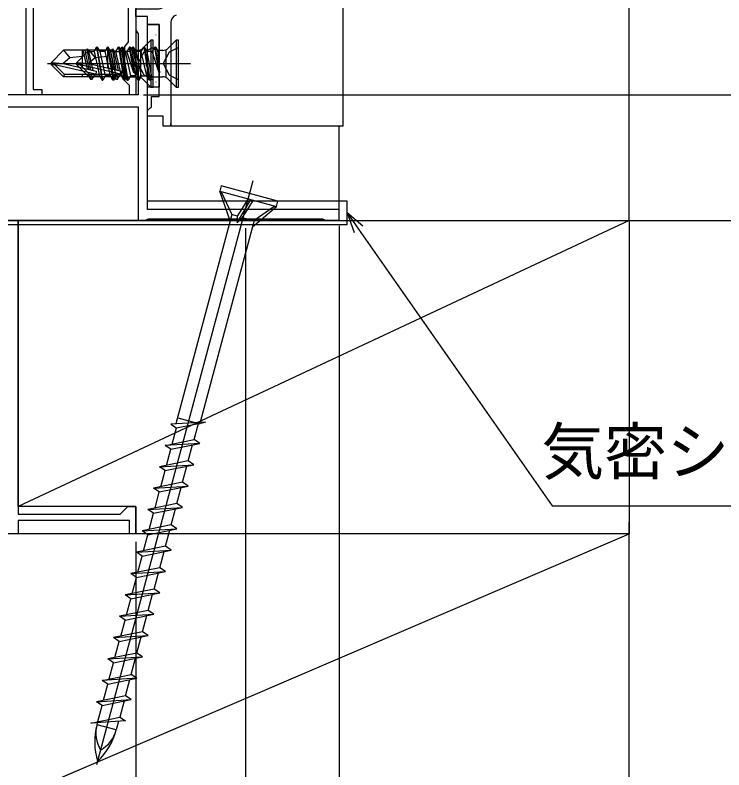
# Model space of a CAD drawing. Units: millimetres, scale not verified. Extents: x -525 to 525, y -783 to 778.
# Drawn here: x -4.9 to 85.6, y -77.1 to 19.2 of the extents above; entities that cross this region are included whole.
import ezdxf
from ezdxf.enums import TextEntityAlignment as Align

# ---------------------------------------------------------------- set-up
doc = ezdxf.new("R2010")
doc.units = ezdxf.units.MM
doc.header["$LTSCALE"] = 4
for name, color, linetype in [('0-2_YKK_11', 7, 'Continuous'), ('0-3_YKK_11E', 7, 'Continuous'), ('0-4_YKK_12', 2, 'Continuous'), ('0-5_YKK_13', 4, 'Continuous'), ('0-6_YKK_D', 6, 'Continuous'), ('0-8_YSS_K', 3, 'Continuous'), ('0-9_YSS_KE', 3, 'Continuous')]:
    doc.layers.add(name, color=color, linetype=linetype)
doc.styles.add('ＭＳ ゴシック', font='')
doc.styles.get('ＭＳ ゴシック').set_extended_font_data('MS Gothic')

msp = doc.modelspace()

# ---------------------------------------------------------------- linework, layer by layer
at = {"layer": '0-2_YKK_11'}
for points in [[(10.5, 46.26), (10.5, 13.519), (10.38, 13.335), (10.38, 12.785), (10.5, 12.602), (10.5, 9.06), (9.7, 9.06), (9.7, 10.26), (9.4, 10.56), (9.1, 10.86), (9.1, 15.26), (9.35, 15.556), (9.6, 15.852), (9.6, 30.876)], [(-2.6, 24.938), (-2.6, 9.76), (-1.5, 9.76), (-1.5, 9.06), (-3.5, 9.06), (-3.5, 30.189), (-7.763, 29.966), (-7.974, 29.863), (-8.2, 29.76), (-9.9, 29.76), (-9.9, 26.76), (-10.7, 26.76), (-10.7, 29.76), (-13.3, 29.76), (-13.3, 28.46), (-22.962, 7.741), (-22.758, 7.096)], [(15, 18.31), (15, 5.06), (14, 5.06), (14, 6.36), (12, 6.36), (12, 7.06), (12.3, 7.36), (12.5, 7.56), (12.5, 8.86), (13.5, 8.86), (13.5, 18.06), (12, 18.06), (12, 19.06), (10.5, 19.06), (10.5, 20.06), (13.5, 20.06), (29.842, 26.008)], [(-8.728, 7.56), (10.8, 7.56), (10.8, -6.94), (11.7, -6.94), (11.923, -6.84), (12.147, -6.74), (34.352, -6.74), (34.576, -6.84), (34.8, -6.94), (36.5, -6.94), (36.5, -5.54), (12, -5.54), (12, 12.602), (11.88, 12.785), (11.88, 13.335), (12, 13.519), (12, 19.06), (10.5, 19.06), (10.5, 17.36), (10.65, 17.101), (10.8, 16.841), (10.8, 9.06), (-13.5, 9.06)]]:
    msp.add_lwpolyline(points, dxfattribs=at)
msp.add_arc((16, 18.31), 1, 110.00002, 179.99999, dxfattribs=at)
at = {"layer": '0-3_YKK_11E'}
msp.add_lwpolyline([(-5.8, -6.94), (-4.5, -6.94), (-4.5, -44.44), (8.5, -44.44), (9.5, -43.44), (10.5, -43.44), (10.5, -46.94), (9.7, -46.94), (9.7, -45.24), (-4.5, -45.24), (-4.5, -46.94), (-5.3, -46.94)], dxfattribs=at)
at = {"layer": '0-4_YKK_12'}
for p, q in [((10.5, 9.06), (-16.5, 9.06)), ((36.5, -6.94), (36.5, 5.06)), ((36.5, -6.94), (-53.1, -6.94))]:
    msp.add_line(p, q, dxfattribs=at)
at = {"layer": '0-5_YKK_13'}
for p, q in [((10.5, 34.06), (10.5, 19.06)), ((37, 5.06), (37, 32.26)), ((11, 19.06), (10.5, 19.06)), ((13.055, 16.725), (13.105, 16.725)), ((12.45, 16.06), (11.423, 15.033)), ((15.68, 16.06), (14.653, 15.033)), ((-0.25, 13.21), (1.3, 14.76)), ((2.98, 13.21), (4.53, 14.76)), ((3.65, 14.76), (3.65, 12.516)), ((3.748, 14.76), (4.288, 12.371)), ((4.023, 14.76), (4.497, 12.324)), ((4.221, 14.76), (4.315, 14.96)), ((5.063, 12.195), (4.517, 14.61)), ((5.182, 14.61), (5.882, 11.51)), ((5.6, 15.16), (5.5, 15.16)), ((6.582, 14.61), (5.917, 14.61)), ((6.88, 14.76), (6.88, 12.516)), ((7, 15.16), (6.9, 15.16)), ((6.978, 14.76), (7.518, 12.371)), ((7.253, 14.76), (7.726, 12.324)), ((7.982, 14.61), (7.317, 14.61)), ((7.451, 14.76), (7.545, 14.96)), ((8.293, 12.195), (7.747, 14.61)), ((8.4, 15.16), (9.1, 10.96)), ((8.412, 14.61), (9.112, 11.51)), ((8.83, 15.16), (8.73, 15.16)), ((9.812, 14.61), (9.147, 14.61)), ((10.267, 11.88), (9.382, 14.61)), ((9.8, 15.16), (9.7, 15.16)), ((10.327, 11.88), (9.8, 15.16)), ((10.716, 14.74), (10.042, 14.74)), ((10.23, 15.16), (10.13, 15.16)), ((11.212, 14.61), (10.547, 14.61)), ((11.13, 14.83), (11.13, 11.291)), ((11.63, 15.16), (12.33, 10.96)), ((12.457, 14.875), (12.466, 14.878)), ((13.496, 11.88), (12.612, 14.61)), ((13.03, 15.16), (12.93, 15.16)), ((13.556, 11.88), (13.03, 15.16)), ((13.945, 14.74), (13.272, 14.74)), ((14.36, 14.83), (14.36, 11.291)), ((13.055, 13.735), (13.105, 13.735)), ((-0.75, 13.06), (14.25, 13.06)), ((5.372, 11.728), (0.174, 12.91)), ((2.48, 13.06), (17.48, 13.06)), ((8.602, 11.728), (3.404, 12.91)), ((1.3, 11.36), (1.424, 11.66)), ((3.65, 11.66), (3.65, 11.36)), ((4.53, 11.36), (4.654, 11.66)), ((4.626, 11.66), (4.742, 11.06)), ((4.859, 11.66), (4.958, 11.06)), ((5.183, 11.664), (5.217, 11.51)), ((6.88, 11.66), (6.88, 11.36)), ((7.855, 11.66), (7.972, 11.06)), ((8.089, 11.66), (8.187, 11.06)), ((8.413, 11.664), (8.447, 11.51)), ((13.103, 12.263), (13.112, 12.266)), ((7.282, 11.51), (6.617, 11.51)), ((8.017, 11.51), (8.682, 11.51)), ((9.1, 10.96), (9, 10.96)), ((9.342, 11.38), (10.716, 11.38)), ((10.512, 11.51), (9.847, 11.51)), ((11.247, 11.51), (11.912, 11.51)), ((11.423, 11.087), (12.45, 10.06)), ((12.33, 10.96), (12.23, 10.96)), ((12.572, 11.38), (13.945, 11.38)), ((13.055, 10.745), (13.105, 10.745)), ((14.653, 11.087), (15.68, 10.06)), ((25.471, -1.914), (5.506, -76.426)), ((25.471, -1.914), (5.506, -76.426)), ((22.579, -7.008), (21.236, -3.232)), ((22.579, -7.008), (21.236, -3.232)), ((23.467, -6.39), (23.442, -7.239)), ((23.467, -6.39), (23.442, -7.239)), ((24.086, -6.555), (25.643, -6.973)), ((24.086, -6.555), (25.643, -6.973)), ((18.674, -35.394), (17.949, -34.913)), ((18.674, -35.394), (17.949, -34.913)), ((14.978, -36.15), (14.252, -35.669)), ((14.978, -36.15), (14.252, -35.669)), ((17.219, -37.637), (13.522, -38.393)), ((17.219, -37.637), (13.522, -38.393)), ((14.248, -38.874), (17.944, -38.118)), ((14.248, -38.874), (17.944, -38.118)), ((16.489, -40.361), (12.793, -41.117)), ((16.489, -40.361), (12.793, -41.117)), ((13.518, -41.598), (17.214, -40.842)), ((13.518, -41.598), (17.214, -40.842)), ((15.759, -43.085), (12.063, -43.841)), ((15.759, -43.085), (12.063, -43.841)), ((12.788, -44.322), (16.485, -43.566)), ((12.788, -44.322), (16.485, -43.566)), ((15.029, -45.809), (11.333, -46.565)), ((15.029, -45.809), (11.333, -46.565)), ((12.058, -47.046), (15.755, -46.29)), ((12.058, -47.046), (15.755, -46.29)), ((14.3, -48.533), (10.603, -49.289)), ((14.3, -48.533), (10.603, -49.289)), ((11.328, -49.77), (15.025, -49.014)), ((11.328, -49.77), (15.025, -49.014)), ((13.57, -51.257), (9.873, -52.013)), ((13.57, -51.257), (9.873, -52.013)), ((10.598, -52.494), (14.295, -51.738)), ((10.598, -52.494), (14.295, -51.738)), ((12.84, -53.981), (9.143, -54.737)), ((12.84, -53.981), (9.143, -54.737)), ((9.868, -55.218), (13.565, -54.462)), ((9.868, -55.218), (13.565, -54.462)), ((12.11, -56.705), (8.413, -57.461)), ((12.11, -56.705), (8.413, -57.461)), ((9.139, -57.942), (12.835, -57.186)), ((9.139, -57.942), (12.835, -57.186)), ((11.38, -59.429), (7.684, -60.185)), ((11.38, -59.429), (7.684, -60.185)), ((8.409, -60.666), (12.105, -59.91)), ((8.409, -60.666), (12.105, -59.91)), ((10.65, -62.153), (6.954, -62.909)), ((10.65, -62.153), (6.954, -62.909)), ((7.679, -63.39), (11.375, -62.634)), ((7.679, -63.39), (11.375, -62.634)), ((10.646, -65.358), (9.92, -64.876)), ((10.646, -65.358), (9.92, -64.876)), ((6.949, -66.113), (6.224, -65.632)), ((6.949, -66.113), (6.224, -65.632)), ((9.191, -67.6), (5.494, -68.356)), ((9.191, -67.6), (5.494, -68.356)), ((6.219, -68.837), (9.916, -68.081)), ((6.219, -68.837), (9.916, -68.081)), ((9.012, -68.266), (8.461, -70.324)), ((9.012, -68.266), (8.461, -70.324)), ((5.561, -71.294), (5.633, -71.026)), ((5.561, -71.294), (5.633, -71.026)), ((8.317, -70.859), (8.024, -71.954)), ((8.317, -70.859), (8.024, -71.954)), ((8.024, -71.954), (5.561, -71.294)), ((8.024, -71.954), (5.561, -71.294))]:
    msp.add_line(p, q, dxfattribs=at)
for points in [[(13.5, 18.06), (13.5, 10.06), (12, 10.06), (12, 18.06)], [(12.75, 10.06), (12.75, 16.06), (12.45, 16.06), (12.45, 10.06)], [(15.98, 10.06), (15.98, 16.06), (15.68, 16.06), (15.68, 10.06)], [(8.017, 11.51), (7.317, 14.61), (7, 15.16), (7.7, 10.96)], [(11.247, 11.51), (10.547, 14.61), (10.23, 15.16), (10.93, 10.96)], [(4.764, -71.08), (8.461, -70.324), (9.186, -70.805)], [(4.764, -71.08), (8.461, -70.324), (9.186, -70.805)]]:
    msp.add_lwpolyline(points, close=True, dxfattribs=at)
for points in [[(4.221, 14.76), (1.3, 14.76), (2.101, 13.805)], [(4.759, 12.264), (4.315, 14.96), (4.517, 14.61), (5.182, 14.61), (5.5, 15.16), (6.2, 10.96)], [(4.448, 11.66), (4.482, 11.51), (4.742, 11.06), (4.958, 11.06), (5.217, 11.51), (5.882, 11.51), (6.2, 10.96), (6.3, 10.96), (5.6, 15.16), (5.917, 14.61), (6.617, 11.51), (6.3, 10.96)], [(7.451, 14.76), (4.53, 14.76), (5.331, 13.805)], [(7.7, 10.96), (7.6, 10.96), (7.282, 11.51), (6.582, 14.61), (6.9, 15.16), (7.6, 10.96)], [(7.989, 12.264), (7.545, 14.96), (7.747, 14.61), (8.412, 14.61), (8.73, 15.16), (9.43, 10.96)], [(7.678, 11.66), (7.712, 11.51), (7.972, 11.06), (8.187, 11.06), (8.447, 11.51), (9.112, 11.51), (9.43, 10.96), (9.53, 10.96), (8.83, 15.16), (9.147, 14.61), (9.847, 11.51), (9.53, 10.96)], [(9.8, 15.16), (10.042, 14.74), (10.327, 11.88), (10.267, 11.88), (9.7, 15.16), (9.382, 14.61), (8.717, 14.61), (8.4, 15.16), (8.3, 15.16), (9, 10.96), (8.682, 11.51), (7.982, 14.61), (8.3, 15.16)], [(9.1, 10.96), (9.342, 11.38), (8.717, 14.61)], [(10.93, 10.96), (10.83, 10.96), (10.512, 11.51), (9.812, 14.61), (10.13, 15.16), (10.83, 10.96)], [(12.75, 15.111), (11.533, 14.504), (10.765, 13.06), (11.533, 11.616), (12.75, 11.01)], [(13.03, 15.16), (13.272, 14.74), (13.556, 11.88), (13.496, 11.88), (12.93, 15.16), (12.612, 14.61), (11.947, 14.61), (11.63, 15.16), (11.53, 15.16), (12.23, 10.96), (11.912, 11.51), (11.212, 14.61), (11.53, 15.16)], [(12.33, 10.96), (12.572, 11.38), (11.947, 14.61)], [(15.98, 15.111), (14.763, 14.504), (13.995, 13.06), (14.763, 11.616), (15.98, 11.01)], [(3.65, 13.96), (2.101, 13.805), (1.256, 13.06), (5.472, 12.102), (5.422, 11.66), (1.424, 11.66), (0.174, 12.91), (-0.25, 12.91), (-0.25, 13.21), (1.256, 13.06)], [(6.88, 13.96), (5.331, 13.805), (4.486, 13.06), (8.701, 12.102), (8.652, 11.66), (4.654, 11.66), (3.404, 12.91), (2.98, 12.91), (2.98, 13.21), (4.486, 13.06)], [(4.569, 11.36), (1.3, 11.36), (-0.25, 12.91)], [(7.799, 11.36), (4.53, 11.36), (2.98, 12.91)], [(37, 5.06), (15, 5.06), (15, 5.36)], [(25.429, -7.771), (28.48, -5.173), (28.661, -4.497), (21.417, -2.555), (21.236, -3.232), (28.48, -5.173)], [(25.429, -7.771), (28.48, -5.173), (28.661, -4.497), (21.417, -2.555), (21.236, -3.232), (28.48, -5.173)], [(21.429, -3.283), (22.793, -6.209), (15.64, -32.905)], [(21.429, -3.283), (22.793, -6.209), (15.64, -32.905)], [(24.858, -4.202), (23.467, -6.39), (22.793, -6.209)], [(24.858, -4.202), (23.467, -6.39), (22.793, -6.209)], [(25.486, -4.37), (24.095, -6.558), (23.442, -7.239), (25.217, -4.298)], [(25.486, -4.37), (24.095, -6.558), (23.442, -7.239), (25.217, -4.298)], [(28.287, -5.121), (25.643, -6.973), (18.746, -32.711)], [(28.287, -5.121), (25.643, -6.973), (18.746, -32.711)], [(15.156, -35.485), (15.707, -33.427), (19.404, -32.671), (14.982, -32.945), (15.707, -33.427)], [(15.156, -35.485), (15.707, -33.427), (19.404, -32.671), (14.982, -32.945), (15.707, -33.427)], [(15.874, -32.128), (18.699, -32.886), (18.719, -32.811)], [(15.874, -32.128), (18.699, -32.886), (18.719, -32.811)], [(14.426, -38.209), (14.978, -36.15), (18.674, -35.394), (14.252, -35.669), (17.949, -34.913), (18.5, -32.855)], [(14.426, -38.209), (14.978, -36.15), (18.674, -35.394), (14.252, -35.669), (17.949, -34.913), (18.5, -32.855)], [(13.696, -40.932), (14.248, -38.874), (13.522, -38.393), (17.944, -38.118), (17.219, -37.637), (17.771, -35.579)], [(13.696, -40.932), (14.248, -38.874), (13.522, -38.393), (17.944, -38.118), (17.219, -37.637), (17.771, -35.579)], [(12.966, -43.656), (13.518, -41.598), (12.793, -41.117), (17.214, -40.842), (16.489, -40.361), (17.041, -38.303)], [(12.966, -43.656), (13.518, -41.598), (12.793, -41.117), (17.214, -40.842), (16.489, -40.361), (17.041, -38.303)], [(12.236, -46.38), (12.788, -44.322), (12.063, -43.841), (16.485, -43.566), (15.759, -43.085), (16.311, -41.027)], [(12.236, -46.38), (12.788, -44.322), (12.063, -43.841), (16.485, -43.566), (15.759, -43.085), (16.311, -41.027)], [(11.507, -49.104), (12.058, -47.046), (11.333, -46.565), (15.755, -46.29), (15.029, -45.809), (15.581, -43.751)], [(11.507, -49.104), (12.058, -47.046), (11.333, -46.565), (15.755, -46.29), (15.029, -45.809), (15.581, -43.751)], [(10.777, -51.828), (11.328, -49.77), (10.603, -49.289), (15.025, -49.014), (14.3, -48.533), (14.851, -46.475)], [(10.777, -51.828), (11.328, -49.77), (10.603, -49.289), (15.025, -49.014), (14.3, -48.533), (14.851, -46.475)], [(10.047, -54.552), (10.598, -52.494), (9.873, -52.013), (14.295, -51.738), (13.57, -51.257), (14.121, -49.199)], [(10.047, -54.552), (10.598, -52.494), (9.873, -52.013), (14.295, -51.738), (13.57, -51.257), (14.121, -49.199)], [(9.317, -57.276), (9.868, -55.218), (9.143, -54.737), (13.565, -54.462), (12.84, -53.981), (13.391, -51.923)], [(9.317, -57.276), (9.868, -55.218), (9.143, -54.737), (13.565, -54.462), (12.84, -53.981), (13.391, -51.923)], [(8.587, -60), (9.139, -57.942), (8.413, -57.461), (12.835, -57.186), (12.11, -56.705), (12.661, -54.647)], [(8.587, -60), (9.139, -57.942), (8.413, -57.461), (12.835, -57.186), (12.11, -56.705), (12.661, -54.647)], [(7.857, -62.724), (8.409, -60.666), (7.684, -60.185), (12.105, -59.91), (11.38, -59.429), (11.932, -57.371)], [(7.857, -62.724), (8.409, -60.666), (7.684, -60.185), (12.105, -59.91), (11.38, -59.429), (11.932, -57.371)], [(7.127, -65.448), (7.679, -63.39), (6.954, -62.909), (11.375, -62.634), (10.65, -62.153), (11.202, -60.094)], [(7.127, -65.448), (7.679, -63.39), (6.954, -62.909), (11.375, -62.634), (10.65, -62.153), (11.202, -60.094)], [(6.398, -68.172), (6.949, -66.113), (10.646, -65.358), (6.224, -65.632), (9.92, -64.876), (10.472, -62.818)], [(6.398, -68.172), (6.949, -66.113), (10.646, -65.358), (6.224, -65.632), (9.92, -64.876), (10.472, -62.818)], [(5.668, -70.895), (6.219, -68.837), (5.494, -68.356), (9.916, -68.081), (9.191, -67.6), (9.742, -65.542)], [(5.668, -70.895), (6.219, -68.837), (5.494, -68.356), (9.916, -68.081), (9.191, -67.6), (9.742, -65.542)]]:
    msp.add_lwpolyline(points, dxfattribs=at)
for centre, radius, start, end in [((10.716, 15.74), 1, 270, 314.99999), ((13.945, 15.74), 1, 270, 314.99999), ((10.716, 10.38), 1, 44.99999, 89.99998), ((13.945, 10.38), 1, 44.99999, 89.99998), ((13.847, -73.514), 8.579, 165, 196.63839), ((13.847, -73.514), 8.579, 165, 196.63839), ((9.586, -72.372), 4.167, 165, 211.05097), ((9.586, -72.372), 4.167, 165, 211.05097), ((-0.262, -69.733), 8.579, 313.36163, 345.00002), ((-0.262, -69.733), 8.579, 313.36163, 345.00002), ((3.999, -70.875), 4.167, 298.949, 345.00002), ((3.999, -70.875), 4.167, 298.949, 345.00002)]:
    msp.add_arc(centre, radius, start, end, dxfattribs=at)
at = {"layer": '0-6_YKK_D'}
for p, q in [((11.5, 9.06), (208.998, 9.06)), ((11.5, 9.06), (208.998, 9.06)), ((11.5, 9.06), (183.998, 9.06)), ((36.5, -7.64), (36.5, -151.393)), ((37.5, -6.94), (208.998, -6.94)), ((37.5, -6.94), (248.998, -6.94)), ((37.5, -6.94), (228.998, -6.94)), ((24.5, -7.94), (24.5, -131.393)), ((10.501, -47.94), (10.501, -151.393)), ((10.501, -47.94), (10.501, -151.393))]:
    msp.add_line(p, q, dxfattribs=at)
for points in [[(39.522, -7.687), (37.5, -5.99), (38.403, -8.47)], [(37.5, -5.99), (38.962, -8.078), (63.68, -43.379), (115.046, -43.379)]]:
    msp.add_lwpolyline(points, dxfattribs=at)
at = {"layer": '0-8_YSS_K'}
for p, q in [((73.5, -6.94), (73.5, 33.563)), ((73.5, -6.94), (-4.5, -43.44)), ((73.5, -6.94), (73.5, -45.44)), ((73.5, -90.44), (73.5, -45.44)), ((-31.5, -91.94), (73.5, -46.94))]:
    msp.add_line(p, q, dxfattribs=at)
for points in [[(-4.5, -43.44), (-4.5, -6.94), (73.5, -6.94), (73.5, -46.94)], [(10.5, -46.94), (10.5, -43.44), (-4.5, -43.44)], [(73.5, -46.94), (-31.5, -46.94), (-31.5, -91.94), (73.5, -91.94)], [(-31.5, -91.94), (73.5, -46.94), (10.5, -46.94)]]:
    msp.add_lwpolyline(points, dxfattribs=at)
msp.add_lwpolyline([(73.5, -91.94), (73.5, -46.94), (-31.5, -46.94), (-31.5, -91.94)], close=True, dxfattribs=at)
at = {"layer": '0-9_YSS_KE'}
msp.add_line((-6.497, -7.49), (37.5, -7.49), dxfattribs=at)
msp.add_lwpolyline([(37.5, -7.49), (37.5, -4.49), (12, -4.49)], dxfattribs=at)

# ---------------------------------------------------------------- texts
at = {"layer": '0-6_YKK_D', "style": 'ＭＳ ゴシック'}
msp.add_text('気密シート', height=5.865, dxfattribs=at).set_placement((62.299, -41.112), align=Align.BOTTOM_LEFT)

doc.saveas('drawing.dxf')
